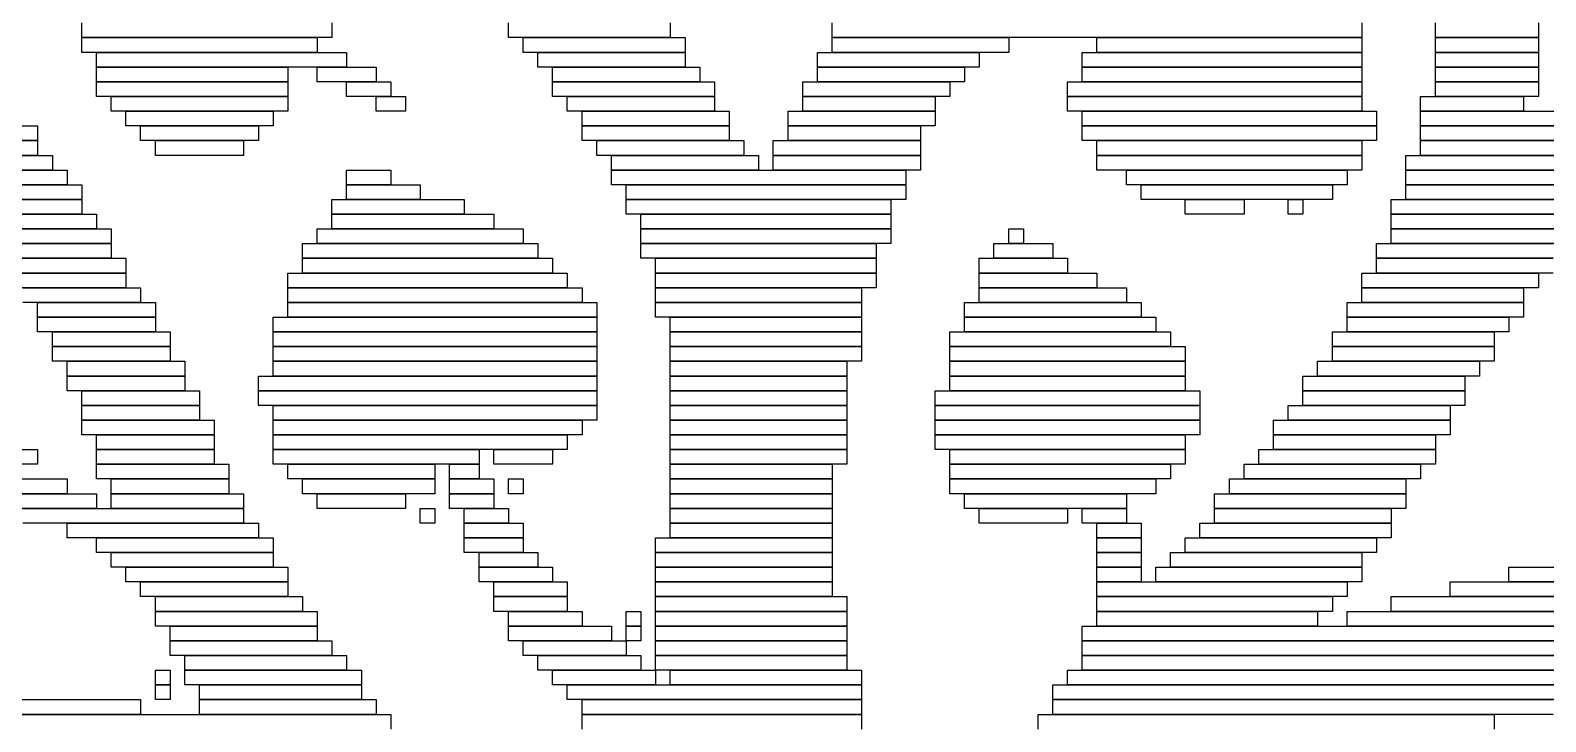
# Model space of a CAD drawing. Extents: x 365 to 658, y 364 to 660.
# Drawn here: x 449.5 to 552.5, y 542.5 to 589.5 of the extents above; entities that cross this region are included whole.
import ezdxf

# ---------------------------------------------------------------- set-up
doc = ezdxf.new("R2010")
doc.units = 0

msp = doc.modelspace()

# ---------------------------------------------------------------- linework, layer by layer
for p, q in [((453, 589), (453, 590)), ((470, 590), (470, 589)), ((482, 589), (482, 590)), ((493, 590), (493, 589)), ((504, 589), (504, 590)), ((540, 590), (540, 589)), ((545, 589), (545, 590)), ((552, 590), (552, 589)), ((470, 589), (453, 589)), ((453, 589), (469, 589)), ((453, 588), (453, 589)), ((469, 589), (469, 588)), ((493, 589), (482, 589)), ((483, 589), (494, 589)), ((483, 588), (483, 589)), ((494, 589), (494, 588)), ((540, 589), (504, 589)), ((504, 589), (516, 589)), ((504, 588), (504, 589)), ((516, 589), (516, 588)), ((522, 589), (540, 589)), ((522, 588), (522, 589)), ((540, 589), (540, 588)), ((552, 589), (545, 589)), ((545, 589), (552, 589)), ((545, 588), (545, 589)), ((552, 589), (552, 588)), ((469, 588), (453, 588)), ((454, 588), (471, 588)), ((454, 587), (454, 588)), ((471, 588), (471, 587)), ((494, 588), (483, 588)), ((484, 588), (494, 588)), ((484, 587), (484, 588)), ((494, 588), (494, 587)), ((503, 588), (514, 588)), ((503, 587), (503, 588)), ((516, 588), (504, 588)), ((514, 588), (514, 587)), ((521, 588), (540, 588)), ((521, 587), (521, 588)), ((540, 588), (522, 588)), ((540, 588), (540, 587)), ((552, 588), (545, 588)), ((545, 588), (552, 588)), ((545, 587), (545, 588)), ((552, 588), (552, 587)), ((471, 587), (454, 587)), ((454, 587), (467, 587)), ((454, 586), (454, 587)), ((467, 587), (467, 586)), ((469, 587), (473, 587)), ((469, 586), (469, 587)), ((473, 587), (473, 586)), ((494, 587), (484, 587)), ((485, 587), (495, 587)), ((485, 586), (485, 587)), ((495, 587), (495, 586)), ((514, 587), (503, 587)), ((503, 587), (513, 587)), ((503, 586), (503, 587)), ((513, 587), (513, 586)), ((540, 587), (521, 587)), ((521, 587), (540, 587)), ((521, 586), (521, 587)), ((540, 587), (540, 586)), ((552, 587), (545, 587)), ((545, 587), (552, 587)), ((545, 586), (545, 587)), ((552, 587), (552, 586)), ((467, 586), (454, 586)), ((454, 586), (467, 586)), ((454, 585), (454, 586)), ((467, 586), (467, 585)), ((473, 586), (469, 586)), ((471, 586), (474, 586)), ((471, 585), (471, 586)), ((474, 586), (474, 585)), ((495, 586), (485, 586)), ((485, 586), (496, 586)), ((485, 585), (485, 586)), ((496, 586), (496, 585)), ((502, 586), (512, 586)), ((502, 585), (502, 586)), ((513, 586), (503, 586)), ((512, 586), (512, 585)), ((520, 586), (540, 586)), ((520, 585), (520, 586)), ((540, 586), (521, 586)), ((540, 586), (540, 585)), ((552, 586), (545, 586)), ((545, 586), (552, 586)), ((545, 585), (545, 586)), ((552, 586), (552, 585)), ((467, 585), (454, 585)), ((455, 585), (467, 585)), ((455, 584), (455, 585)), ((467, 585), (467, 584)), ((474, 585), (471, 585)), ((473, 585), (475, 585)), ((473, 584), (473, 585)), ((475, 585), (475, 584)), ((496, 585), (485, 585)), ((486, 585), (496, 585)), ((486, 584), (486, 585)), ((496, 585), (496, 584)), ((512, 585), (502, 585)), ((502, 585), (511, 585)), ((502, 584), (502, 585)), ((511, 585), (511, 584)), ((540, 585), (520, 585)), ((520, 585), (540, 585)), ((520, 584), (520, 585)), ((540, 585), (540, 584)), ((544, 585), (551, 585)), ((544, 584), (544, 585)), ((552, 585), (545, 585)), ((551, 585), (551, 584)), ((444, 583), (450, 583)), ((450, 583), (450, 582)), ((467, 584), (455, 584)), ((456, 584), (466, 584)), ((456, 583), (456, 584)), ((466, 583), (456, 583)), ((457, 583), (465, 583)), ((457, 582), (457, 583)), ((465, 583), (465, 582)), ((466, 584), (466, 583)), ((475, 584), (473, 584)), ((496, 584), (486, 584)), ((487, 584), (497, 584)), ((487, 583), (487, 584)), ((497, 583), (487, 583)), ((487, 583), (497, 583)), ((487, 582), (487, 583)), ((497, 584), (497, 583)), ((497, 583), (497, 582)), ((501, 584), (511, 584)), ((501, 583), (501, 584)), ((511, 583), (501, 583)), ((501, 583), (510, 583)), ((501, 582), (501, 583)), ((511, 584), (502, 584)), ((510, 583), (510, 582)), ((511, 584), (511, 583)), ((540, 584), (520, 584)), ((521, 584), (541, 584)), ((521, 583), (521, 584)), ((541, 583), (521, 583)), ((521, 583), (541, 583)), ((521, 582), (521, 583)), ((541, 584), (541, 583)), ((541, 583), (541, 582)), ((551, 584), (544, 584)), ((544, 584), (562, 584)), ((544, 583), (544, 584)), ((562, 583), (544, 583)), ((544, 583), (561, 583)), ((544, 582), (544, 583)), ((450, 582), (444, 582)), ((445, 582), (450, 582)), ((450, 582), (450, 581)), ((465, 582), (457, 582)), ((458, 582), (464, 582)), ((458, 581), (458, 582)), ((464, 582), (464, 581)), ((497, 582), (487, 582)), ((488, 582), (498, 582)), ((488, 581), (488, 582)), ((498, 582), (498, 581)), ((500, 582), (510, 582)), ((500, 581), (500, 582)), ((510, 582), (501, 582)), ((510, 582), (510, 581)), ((541, 582), (521, 582)), ((522, 582), (540, 582)), ((522, 581), (522, 582)), ((540, 582), (540, 581)), ((561, 582), (544, 582)), ((544, 582), (560, 582)), ((544, 581), (544, 582)), ((450, 581), (445, 581)), ((445, 581), (451, 581)), ((451, 581), (451, 580)), ((464, 581), (458, 581)), ((498, 581), (488, 581)), ((489, 581), (499, 581)), ((489, 580), (489, 581)), ((499, 581), (499, 580)), ((510, 581), (500, 581)), ((500, 581), (510, 581)), ((500, 580), (500, 581)), ((510, 581), (510, 580)), ((540, 581), (522, 581)), ((522, 581), (540, 581)), ((522, 580), (522, 581)), ((540, 581), (540, 580)), ((543, 581), (559, 581)), ((543, 580), (543, 581)), ((560, 581), (544, 581)), ((437, 580), (452, 580)), ((451, 580), (445, 580)), ((452, 580), (452, 579)), ((471, 580), (474, 580)), ((471, 579), (471, 580)), ((474, 580), (474, 579)), ((499, 580), (489, 580)), ((489, 580), (509, 580)), ((489, 579), (489, 580)), ((510, 580), (500, 580)), ((509, 580), (509, 579)), ((540, 580), (522, 580)), ((524, 580), (539, 580)), ((524, 579), (524, 580)), ((539, 580), (539, 579)), ((559, 580), (543, 580)), ((543, 580), (558, 580)), ((543, 579), (543, 580)), ((452, 579), (437, 579)), ((440, 579), (453, 579)), ((453, 579), (453, 578)), ((474, 579), (471, 579)), ((471, 579), (476, 579)), ((471, 578), (471, 579)), ((476, 579), (476, 578)), ((509, 579), (489, 579)), ((490, 579), (509, 579)), ((490, 578), (490, 579)), ((509, 579), (509, 578)), ((539, 579), (524, 579)), ((525, 579), (538, 579)), ((525, 578), (525, 579)), ((538, 579), (538, 578)), ((558, 579), (543, 579)), ((543, 579), (557, 579)), ((543, 578), (543, 579)), ((453, 578), (440, 578)), ((442, 578), (453, 578)), ((453, 578), (453, 577)), ((470, 578), (479, 578)), ((470, 577), (470, 578)), ((476, 578), (471, 578)), ((479, 578), (479, 577)), ((509, 578), (490, 578)), ((490, 578), (508, 578)), ((490, 577), (490, 578)), ((508, 578), (508, 577)), ((538, 578), (525, 578)), ((528, 578), (532, 578)), ((528, 577), (528, 578)), ((532, 578), (532, 577)), ((535, 578), (536, 578)), ((535, 577), (535, 578)), ((536, 578), (536, 577)), ((542, 578), (556, 578)), ((542, 577), (542, 578)), ((557, 578), (543, 578)), ((453, 577), (442, 577)), ((444, 577), (454, 577)), ((454, 577), (454, 576)), ((479, 577), (470, 577)), ((470, 577), (481, 577)), ((470, 576), (470, 577)), ((481, 577), (481, 576)), ((508, 577), (490, 577)), ((491, 577), (508, 577)), ((491, 576), (491, 577)), ((508, 577), (508, 576)), ((532, 577), (528, 577)), ((536, 577), (535, 577)), ((556, 577), (542, 577)), ((542, 577), (555, 577)), ((542, 576), (542, 577)), ((454, 576), (444, 576)), ((445, 576), (455, 576)), ((455, 576), (455, 575)), ((469, 576), (483, 576)), ((469, 575), (469, 576)), ((481, 576), (470, 576)), ((483, 576), (483, 575)), ((508, 576), (491, 576)), ((491, 576), (508, 576)), ((491, 575), (491, 576)), ((508, 576), (508, 575)), ((516, 576), (517, 576)), ((516, 575), (516, 576)), ((517, 576), (517, 575)), ((555, 576), (542, 576)), ((542, 576), (554, 576)), ((542, 575), (542, 576)), ((455, 575), (445, 575)), ((446, 575), (455, 575)), ((455, 575), (455, 574)), ((468, 575), (484, 575)), ((468, 574), (468, 575)), ((483, 575), (469, 575)), ((484, 575), (484, 574)), ((508, 575), (491, 575)), ((491, 575), (507, 575)), ((491, 574), (491, 575)), ((507, 575), (507, 574)), ((515, 575), (519, 575)), ((515, 574), (515, 575)), ((517, 575), (516, 575)), ((519, 575), (519, 574)), ((541, 575), (553, 575)), ((541, 574), (541, 575)), ((554, 575), (542, 575)), ((455, 574), (446, 574)), ((447, 574), (456, 574)), ((456, 574), (456, 573)), ((484, 574), (468, 574)), ((468, 574), (485, 574)), ((468, 573), (468, 574)), ((485, 574), (485, 573)), ((507, 574), (491, 574)), ((492, 574), (507, 574)), ((492, 573), (492, 574)), ((507, 574), (507, 573)), ((514, 574), (520, 574)), ((514, 573), (514, 574)), ((519, 574), (515, 574)), ((520, 574), (520, 573)), ((553, 574), (541, 574)), ((541, 574), (553, 574)), ((541, 573), (541, 574)), ((456, 573), (447, 573)), ((448, 573), (456, 573)), ((456, 573), (456, 572)), ((467, 573), (486, 573)), ((467, 572), (467, 573)), ((485, 573), (468, 573)), ((486, 573), (486, 572)), ((507, 573), (492, 573)), ((492, 573), (507, 573)), ((492, 572), (492, 573)), ((507, 573), (507, 572)), ((520, 573), (514, 573)), ((514, 573), (522, 573)), ((514, 572), (514, 573)), ((522, 573), (522, 572)), ((540, 573), (552, 573)), ((540, 572), (540, 573)), ((553, 573), (541, 573)), ((552, 573), (552, 572)), ((456, 572), (448, 572)), ((449, 572), (457, 572)), ((457, 572), (457, 571)), ((486, 572), (467, 572)), ((467, 572), (487, 572)), ((467, 571), (467, 572)), ((487, 572), (487, 571)), ((507, 572), (492, 572)), ((492, 572), (506, 572)), ((492, 571), (492, 572)), ((506, 572), (506, 571)), ((522, 572), (514, 572)), ((514, 572), (524, 572)), ((514, 571), (514, 572)), ((524, 572), (524, 571)), ((552, 572), (540, 572)), ((540, 572), (551, 572)), ((540, 571), (540, 572)), ((551, 572), (551, 571)), ((457, 571), (449, 571)), ((450, 571), (458, 571)), ((450, 570), (450, 571)), ((458, 571), (458, 570)), ((487, 571), (467, 571)), ((467, 571), (488, 571)), ((467, 570), (467, 571)), ((488, 571), (488, 570)), ((506, 571), (492, 571)), ((492, 571), (506, 571)), ((492, 570), (492, 571)), ((506, 571), (506, 570)), ((513, 571), (525, 571)), ((513, 570), (513, 571)), ((524, 571), (514, 571)), ((525, 571), (525, 570)), ((539, 571), (551, 571)), ((539, 570), (539, 571)), ((551, 571), (540, 571)), ((551, 571), (551, 570)), ((458, 570), (450, 570)), ((450, 570), (458, 570)), ((450, 569), (450, 570)), ((458, 570), (458, 569)), ((466, 570), (488, 570)), ((466, 569), (466, 570)), ((488, 570), (467, 570)), ((488, 570), (488, 569)), ((506, 570), (492, 570)), ((493, 570), (506, 570)), ((493, 569), (493, 570)), ((506, 570), (506, 569)), ((525, 570), (513, 570)), ((513, 570), (526, 570)), ((513, 569), (513, 570)), ((526, 570), (526, 569)), ((551, 570), (539, 570)), ((539, 570), (550, 570)), ((539, 569), (539, 570)), ((550, 570), (550, 569)), ((458, 569), (450, 569)), ((451, 569), (459, 569)), ((451, 568), (451, 569)), ((459, 569), (459, 568)), ((488, 569), (466, 569)), ((466, 569), (488, 569)), ((466, 568), (466, 569)), ((488, 569), (488, 568)), ((506, 569), (493, 569)), ((493, 569), (506, 569)), ((493, 568), (493, 569)), ((506, 569), (506, 568)), ((512, 569), (527, 569)), ((512, 568), (512, 569)), ((526, 569), (513, 569)), ((527, 569), (527, 568)), ((538, 569), (549, 569)), ((538, 568), (538, 569)), ((550, 569), (539, 569)), ((549, 569), (549, 568)), ((459, 568), (451, 568)), ((451, 568), (459, 568)), ((451, 567), (451, 568)), ((459, 568), (459, 567)), ((488, 568), (466, 568)), ((466, 568), (488, 568)), ((466, 567), (466, 568)), ((488, 568), (488, 567)), ((506, 568), (493, 568)), ((493, 568), (506, 568)), ((493, 567), (493, 568)), ((506, 568), (506, 567)), ((527, 568), (512, 568)), ((512, 568), (528, 568)), ((512, 567), (512, 568)), ((528, 568), (528, 567)), ((549, 568), (538, 568)), ((538, 568), (549, 568)), ((538, 567), (538, 568)), ((549, 568), (549, 567)), ((459, 567), (451, 567)), ((452, 567), (460, 567)), ((452, 566), (452, 567)), ((460, 567), (460, 566)), ((488, 567), (466, 567)), ((466, 567), (488, 567)), ((466, 566), (466, 567)), ((488, 567), (488, 566)), ((506, 567), (493, 567)), ((493, 567), (505, 567)), ((493, 566), (493, 567)), ((505, 567), (505, 566)), ((528, 567), (512, 567)), ((512, 567), (528, 567)), ((512, 566), (512, 567)), ((528, 567), (528, 566)), ((537, 567), (548, 567)), ((537, 566), (537, 567)), ((549, 567), (538, 567)), ((548, 567), (548, 566)), ((460, 566), (452, 566)), ((452, 566), (460, 566)), ((452, 565), (452, 566)), ((460, 566), (460, 565)), ((465, 566), (488, 566)), ((465, 565), (465, 566)), ((488, 566), (466, 566)), ((488, 566), (488, 565)), ((505, 566), (493, 566)), ((493, 566), (505, 566)), ((493, 565), (493, 566)), ((505, 566), (505, 565)), ((528, 566), (512, 566)), ((512, 566), (528, 566)), ((512, 565), (512, 566)), ((528, 566), (528, 565)), ((536, 566), (547, 566)), ((536, 565), (536, 566)), ((548, 566), (537, 566)), ((547, 566), (547, 565)), ((460, 565), (452, 565)), ((453, 565), (461, 565)), ((453, 564), (453, 565)), ((461, 565), (461, 564)), ((488, 565), (465, 565)), ((465, 565), (488, 565)), ((465, 564), (465, 565)), ((488, 565), (488, 564)), ((505, 565), (493, 565)), ((493, 565), (505, 565)), ((493, 564), (493, 565)), ((505, 565), (505, 564)), ((511, 565), (529, 565)), ((511, 564), (511, 565)), ((528, 565), (512, 565)), ((529, 565), (529, 564)), ((547, 565), (536, 565)), ((536, 565), (547, 565)), ((536, 564), (536, 565)), ((547, 565), (547, 564)), ((461, 564), (453, 564)), ((453, 564), (461, 564)), ((453, 563), (453, 564)), ((461, 564), (461, 563)), ((488, 564), (465, 564)), ((466, 564), (488, 564)), ((466, 563), (466, 564)), ((488, 564), (488, 563)), ((505, 564), (493, 564)), ((493, 564), (505, 564)), ((493, 563), (493, 564)), ((505, 564), (505, 563)), ((529, 564), (511, 564)), ((511, 564), (529, 564)), ((511, 563), (511, 564)), ((529, 564), (529, 563)), ((535, 564), (546, 564)), ((535, 563), (535, 564)), ((547, 564), (536, 564)), ((546, 564), (546, 563)), ((461, 563), (453, 563)), ((453, 563), (462, 563)), ((453, 562), (453, 563)), ((462, 563), (462, 562)), ((488, 563), (466, 563)), ((466, 563), (487, 563)), ((466, 562), (466, 563)), ((487, 563), (487, 562)), ((505, 563), (493, 563)), ((493, 563), (505, 563)), ((493, 562), (493, 563)), ((505, 563), (505, 562)), ((529, 563), (511, 563)), ((511, 563), (529, 563)), ((511, 562), (511, 563)), ((529, 563), (529, 562)), ((534, 563), (546, 563)), ((534, 562), (534, 563)), ((546, 563), (535, 563)), ((546, 563), (546, 562)), ((462, 562), (453, 562)), ((454, 562), (462, 562)), ((454, 561), (454, 562)), ((462, 562), (462, 561)), ((487, 562), (466, 562)), ((466, 562), (486, 562)), ((466, 561), (466, 562)), ((486, 562), (486, 561)), ((505, 562), (493, 562)), ((493, 562), (505, 562)), ((493, 561), (493, 562)), ((505, 562), (505, 561)), ((529, 562), (511, 562)), ((511, 562), (528, 562)), ((511, 561), (511, 562)), ((528, 562), (528, 561)), ((546, 562), (534, 562)), ((534, 562), (545, 562)), ((534, 561), (534, 562)), ((545, 562), (545, 561)), ((448, 561), (450, 561)), ((450, 561), (450, 560)), ((462, 561), (454, 561)), ((454, 561), (462, 561)), ((454, 560), (454, 561)), ((462, 561), (462, 560)), ((486, 561), (466, 561)), ((466, 561), (480, 561)), ((466, 560), (466, 561)), ((480, 561), (480, 560)), ((481, 561), (485, 561)), ((481, 560), (481, 561)), ((485, 561), (485, 560)), ((505, 561), (493, 561)), ((493, 561), (505, 561)), ((493, 560), (493, 561)), ((505, 561), (505, 560)), ((528, 561), (511, 561)), ((512, 561), (528, 561)), ((512, 560), (512, 561)), ((528, 561), (528, 560)), ((533, 561), (545, 561)), ((533, 560), (533, 561)), ((545, 561), (534, 561)), ((545, 561), (545, 560)), ((450, 560), (448, 560)), ((462, 560), (454, 560)), ((454, 560), (463, 560)), ((454, 559), (454, 560)), ((463, 560), (463, 559)), ((480, 560), (466, 560)), ((467, 560), (477, 560)), ((467, 559), (467, 560)), ((477, 560), (477, 559)), ((478, 560), (480, 560)), ((478, 559), (478, 560)), ((480, 560), (480, 559)), ((485, 560), (481, 560)), ((505, 560), (493, 560)), ((493, 560), (504, 560)), ((493, 559), (493, 560)), ((504, 560), (504, 559)), ((528, 560), (512, 560)), ((512, 560), (527, 560)), ((512, 559), (512, 560)), ((527, 560), (527, 559)), ((532, 560), (544, 560)), ((532, 559), (532, 560)), ((545, 560), (533, 560)), ((544, 560), (544, 559)), ((426, 559), (452, 559)), ((452, 559), (452, 558)), ((463, 559), (454, 559)), ((455, 559), (463, 559)), ((455, 558), (455, 559)), ((463, 559), (463, 558)), ((477, 559), (467, 559)), ((468, 559), (477, 559)), ((468, 558), (468, 559)), ((477, 559), (477, 558)), ((480, 559), (478, 559)), ((478, 559), (481, 559)), ((478, 558), (478, 559)), ((481, 559), (481, 558)), ((482, 559), (483, 559)), ((482, 558), (482, 559)), ((483, 559), (483, 558)), ((504, 559), (493, 559)), ((493, 559), (504, 559)), ((493, 558), (493, 559)), ((504, 559), (504, 558)), ((527, 559), (512, 559)), ((512, 559), (526, 559)), ((512, 558), (512, 559)), ((526, 559), (526, 558)), ((531, 559), (543, 559)), ((531, 558), (531, 559)), ((544, 559), (532, 559)), ((543, 559), (543, 558)), ((452, 558), (426, 558)), ((426, 558), (454, 558)), ((454, 558), (454, 557)), ((463, 558), (455, 558)), ((455, 558), (464, 558)), ((455, 557), (455, 558)), ((464, 558), (464, 557)), ((477, 558), (468, 558)), ((469, 558), (475, 558)), ((469, 557), (469, 558)), ((475, 558), (475, 557)), ((481, 558), (478, 558)), ((478, 558), (481, 558)), ((478, 557), (478, 558)), ((481, 558), (481, 557)), ((483, 558), (482, 558)), ((504, 558), (493, 558)), ((493, 558), (504, 558)), ((493, 557), (493, 558)), ((504, 558), (504, 557)), ((526, 558), (512, 558)), ((513, 558), (524, 558)), ((513, 557), (513, 558)), ((524, 558), (524, 557)), ((530, 558), (543, 558)), ((530, 557), (530, 558)), ((543, 558), (531, 558)), ((543, 558), (543, 557)), ((454, 557), (426, 557)), ((449, 557), (464, 557)), ((464, 557), (455, 557)), ((464, 557), (464, 556)), ((475, 557), (469, 557)), ((476, 557), (477, 557)), ((476, 556), (476, 557)), ((477, 557), (477, 556)), ((481, 557), (478, 557)), ((479, 557), (482, 557)), ((479, 556), (479, 557)), ((482, 557), (482, 556)), ((504, 557), (493, 557)), ((493, 557), (504, 557)), ((493, 556), (493, 557)), ((504, 557), (504, 556)), ((524, 557), (513, 557)), ((514, 557), (520, 557)), ((514, 556), (514, 557)), ((520, 557), (520, 556)), ((521, 557), (524, 557)), ((521, 556), (521, 557)), ((524, 557), (524, 556)), ((543, 557), (530, 557)), ((530, 557), (542, 557)), ((530, 556), (530, 557)), ((542, 557), (542, 556)), ((464, 556), (449, 556)), ((452, 556), (465, 556)), ((452, 555), (452, 556)), ((465, 556), (465, 555)), ((477, 556), (476, 556)), ((482, 556), (479, 556)), ((479, 556), (483, 556)), ((479, 555), (479, 556)), ((483, 556), (483, 555)), ((504, 556), (493, 556)), ((493, 556), (504, 556)), ((493, 555), (493, 556)), ((504, 556), (504, 555)), ((520, 556), (514, 556)), ((524, 556), (521, 556)), ((522, 556), (525, 556)), ((522, 555), (522, 556)), ((525, 556), (525, 555)), ((529, 556), (542, 556)), ((529, 555), (529, 556)), ((542, 556), (530, 556)), ((542, 556), (542, 555)), ((465, 555), (452, 555)), ((454, 555), (466, 555)), ((454, 554), (454, 555)), ((466, 555), (466, 554)), ((483, 555), (479, 555)), ((479, 555), (483, 555)), ((479, 554), (479, 555)), ((483, 555), (483, 554)), ((492, 555), (504, 555)), ((492, 554), (492, 555)), ((504, 555), (493, 555)), ((504, 555), (504, 554)), ((525, 555), (522, 555)), ((522, 555), (525, 555)), ((522, 554), (522, 555)), ((525, 555), (525, 554)), ((528, 555), (541, 555)), ((528, 554), (528, 555)), ((542, 555), (529, 555)), ((541, 555), (541, 554)), ((466, 554), (454, 554)), ((455, 554), (466, 554)), ((455, 553), (455, 554)), ((466, 554), (466, 553)), ((483, 554), (479, 554)), ((480, 554), (484, 554)), ((480, 553), (480, 554)), ((484, 554), (484, 553)), ((504, 554), (492, 554)), ((492, 554), (504, 554)), ((492, 553), (492, 554)), ((504, 554), (504, 553)), ((525, 554), (522, 554)), ((522, 554), (525, 554)), ((522, 553), (522, 554)), ((525, 554), (525, 553)), ((527, 554), (540, 554)), ((527, 553), (527, 554)), ((541, 554), (528, 554)), ((540, 554), (540, 553)), ((466, 553), (455, 553)), ((456, 553), (467, 553)), ((456, 552), (456, 553)), ((467, 553), (467, 552)), ((484, 553), (480, 553)), ((480, 553), (485, 553)), ((480, 552), (480, 553)), ((485, 553), (485, 552)), ((504, 553), (492, 553)), ((492, 553), (504, 553)), ((492, 552), (492, 553)), ((504, 553), (504, 552)), ((525, 553), (522, 553)), ((522, 553), (525, 553)), ((522, 552), (522, 553)), ((525, 553), (525, 552)), ((526, 553), (540, 553)), ((526, 552), (526, 553)), ((540, 553), (527, 553)), ((540, 553), (540, 552)), ((550, 553), (575, 553)), ((550, 552), (550, 553)), ((467, 552), (456, 552)), ((457, 552), (467, 552)), ((457, 551), (457, 552)), ((467, 552), (467, 551)), ((485, 552), (480, 552)), ((481, 552), (486, 552)), ((481, 551), (481, 552)), ((486, 552), (486, 551)), ((504, 552), (492, 552)), ((492, 552), (504, 552)), ((492, 551), (492, 552)), ((504, 552), (504, 551)), ((525, 552), (522, 552)), ((522, 552), (539, 552)), ((522, 551), (522, 552)), ((540, 552), (526, 552)), ((539, 552), (539, 551)), ((546, 552), (599, 552)), ((546, 551), (546, 552)), ((575, 552), (550, 552)), ((467, 551), (457, 551)), ((458, 551), (468, 551)), ((458, 550), (458, 551)), ((468, 551), (468, 550)), ((486, 551), (481, 551)), ((481, 551), (486, 551)), ((481, 550), (481, 551)), ((486, 551), (486, 550)), ((504, 551), (492, 551)), ((492, 551), (505, 551)), ((492, 550), (492, 551)), ((505, 551), (505, 550)), ((539, 551), (522, 551)), ((522, 551), (538, 551)), ((522, 550), (522, 551)), ((538, 551), (538, 550)), ((542, 551), (598, 551)), ((542, 550), (542, 551)), ((599, 551), (546, 551)), ((468, 550), (458, 550)), ((458, 550), (469, 550)), ((458, 549), (458, 550)), ((469, 549), (458, 549)), ((459, 549), (469, 549)), ((459, 548), (459, 549)), ((469, 550), (469, 549)), ((469, 549), (469, 548)), ((486, 550), (481, 550)), ((482, 550), (487, 550)), ((482, 549), (482, 550)), ((487, 549), (482, 549)), ((482, 549), (489, 549)), ((482, 548), (482, 549)), ((487, 550), (487, 549)), ((489, 549), (489, 548)), ((490, 550), (491, 550)), ((490, 549), (490, 550)), ((491, 549), (490, 549)), ((490, 549), (491, 549)), ((490, 548), (490, 549)), ((491, 550), (491, 549)), ((491, 549), (491, 548)), ((505, 550), (492, 550)), ((492, 550), (505, 550)), ((492, 549), (492, 550)), ((505, 549), (492, 549)), ((492, 549), (505, 549)), ((492, 548), (492, 549)), ((505, 550), (505, 549)), ((505, 549), (505, 548)), ((521, 549), (594, 549)), ((521, 548), (521, 549)), ((538, 550), (522, 550)), ((522, 550), (537, 550)), ((522, 549), (522, 550)), ((537, 549), (522, 549)), ((537, 550), (537, 549)), ((539, 550), (596, 550)), ((539, 549), (539, 550)), ((596, 549), (539, 549)), ((598, 550), (542, 550)), ((469, 548), (459, 548)), ((459, 548), (470, 548)), ((459, 547), (459, 548)), ((470, 548), (470, 547)), ((489, 548), (482, 548)), ((483, 548), (490, 548)), ((483, 547), (483, 548)), ((491, 548), (490, 548)), ((490, 548), (490, 547)), ((505, 548), (492, 548)), ((492, 548), (505, 548)), ((492, 547), (492, 548)), ((505, 548), (505, 547)), ((594, 548), (521, 548)), ((521, 548), (597, 548)), ((521, 547), (521, 548)), ((470, 547), (459, 547)), ((460, 547), (471, 547)), ((460, 546), (460, 547)), ((471, 547), (471, 546)), ((490, 547), (483, 547)), ((484, 547), (491, 547)), ((484, 546), (484, 547)), ((491, 547), (491, 546)), ((505, 547), (492, 547)), ((492, 547), (505, 547)), ((492, 546), (492, 547)), ((505, 547), (505, 546)), ((597, 547), (521, 547)), ((521, 547), (599, 547)), ((521, 546), (521, 547)), ((458, 546), (459, 546)), ((458, 545), (458, 546)), ((459, 546), (459, 545)), ((471, 546), (460, 546)), ((460, 546), (472, 546)), ((460, 545), (460, 546)), ((472, 546), (472, 545)), ((491, 546), (484, 546)), ((485, 546), (492, 546)), ((485, 545), (485, 546)), ((505, 546), (492, 546)), ((492, 546), (492, 545)), ((493, 546), (506, 546)), ((493, 545), (493, 546)), ((506, 546), (506, 545)), ((520, 546), (615, 546)), ((520, 545), (520, 546)), ((599, 546), (521, 546)), ((459, 545), (458, 545)), ((458, 545), (459, 545)), ((458, 544), (458, 545)), ((459, 545), (459, 544)), ((472, 545), (460, 545)), ((461, 545), (472, 545)), ((461, 544), (461, 545)), ((472, 545), (472, 544)), ((492, 545), (485, 545)), ((486, 545), (506, 545)), ((486, 544), (486, 545)), ((506, 545), (493, 545)), ((506, 545), (506, 544)), ((519, 545), (559, 545)), ((519, 544), (519, 545)), ((615, 545), (520, 545)), ((412, 544), (457, 544)), ((457, 544), (457, 543)), ((459, 544), (458, 544)), ((472, 544), (461, 544)), ((461, 544), (473, 544)), ((461, 543), (461, 544)), ((473, 544), (473, 543)), ((506, 544), (486, 544)), ((487, 544), (506, 544)), ((487, 543), (487, 544)), ((506, 544), (506, 543)), ((559, 544), (519, 544)), ((519, 544), (553, 544)), ((519, 543), (519, 544)), ((457, 543), (412, 543)), ((417, 543), (474, 543)), ((473, 543), (461, 543)), ((474, 543), (474, 542)), ((506, 543), (487, 543)), ((487, 543), (506, 543)), ((487, 542), (487, 543)), ((506, 543), (506, 542)), ((518, 543), (549, 543)), ((518, 542), (518, 543)), ((553, 543), (519, 543)), ((549, 543), (549, 542))]:
    msp.add_line(p, q)

doc.saveas('drawing.dxf')
